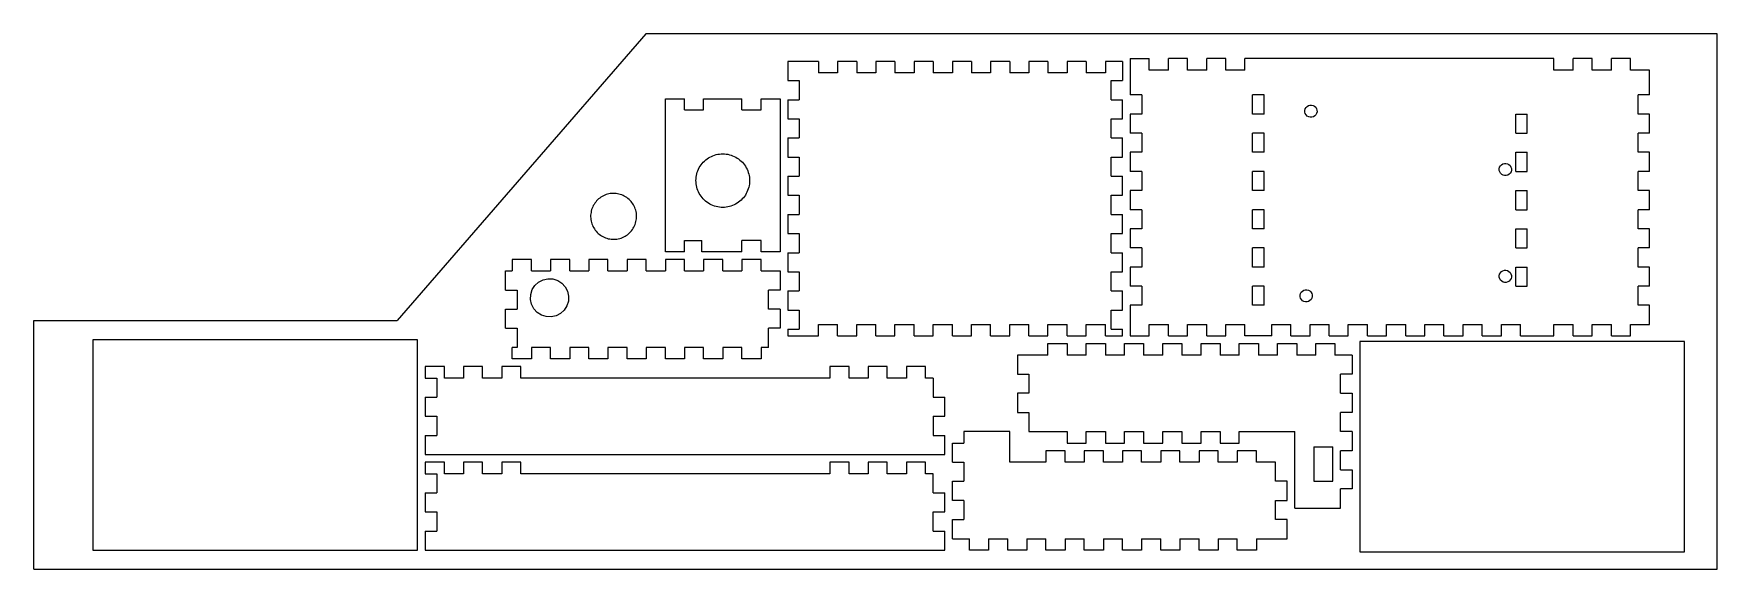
# Model space of a CAD drawing. Header units: centimetres. Extents: x -22 to 22, y -7 to 7.
import ezdxf

# ---------------------------------------------------------------- set-up
doc = ezdxf.new("R2010")
doc.units = ezdxf.units.CM
doc.layers.get('0').update_dxf_attribs({"linetype": 'CONTINUOUS'})
doc.layers.add('邊界', color=90, linetype='CONTINUOUS')

msp = doc.modelspace()

# ---------------------------------------------------------------- linework, layer by layer
for p, q in [((-2.292, 6.275), (-2.292, 5.775)), ((-1.492, 6.275), (-2.292, 6.275)), ((-1.492, 6.275), (-1.492, 5.975)), ((-0.492, 6.275), (-0.992, 6.275)), ((-0.992, 6.275), (-0.992, 5.975)), ((-0.492, 6.275), (-0.492, 5.975)), ((0.508, 6.275), (0.008, 6.275)), ((0.008, 6.275), (0.008, 5.975)), ((0.508, 6.275), (0.508, 5.975)), ((1.508, 6.275), (1.008, 6.275)), ((1.008, 6.275), (1.008, 5.975)), ((1.508, 6.275), (1.508, 5.975)), ((2.508, 6.275), (2.008, 6.275)), ((2.008, 6.275), (2.008, 5.975)), ((2.508, 6.275), (2.508, 5.975)), ((3.508, 6.275), (3.008, 6.275)), ((3.008, 6.275), (3.008, 5.975)), ((3.508, 6.275), (3.508, 5.975)), ((4.508, 6.275), (4.008, 6.275)), ((4.008, 6.275), (4.008, 5.975)), ((4.508, 6.275), (4.508, 5.975)), ((5.508, 6.275), (5.008, 6.275)), ((5.008, 6.275), (5.008, 5.975)), ((5.508, 6.275), (5.508, 5.975)), ((6.456, 6.275), (6.008, 6.275)), ((6.008, 6.275), (6.008, 5.975)), ((6.456, 6.275), (6.456, 5.775)), ((6.656, 6.347), (6.656, 5.4)), ((6.656, 6.347), (7.156, 6.347)), ((7.156, 6.047), (7.156, 6.347)), ((8.156, 6.347), (7.656, 6.347)), ((7.656, 6.047), (7.656, 6.347)), ((8.156, 6.047), (8.156, 6.347)), ((9.156, 6.347), (8.656, 6.347)), ((8.656, 6.047), (8.656, 6.347)), ((9.156, 6.047), (9.156, 6.347)), ((17.731, 6.347), (9.656, 6.347)), ((9.656, 6.047), (9.656, 6.347)), ((17.731, 6.047), (17.731, 6.347)), ((18.731, 6.347), (18.231, 6.347)), ((18.231, 6.047), (18.231, 6.347)), ((18.731, 6.047), (18.731, 6.347)), ((19.731, 6.347), (19.231, 6.347)), ((19.231, 6.047), (19.231, 6.347)), ((19.731, 6.047), (19.731, 6.347)), ((-2.292, 5.775), (-1.992, 5.775)), ((-1.992, 5.775), (-1.992, 5.275)), ((-0.992, 5.975), (-1.492, 5.975)), ((0.008, 5.975), (-0.492, 5.975)), ((1.008, 5.975), (0.508, 5.975)), ((2.008, 5.975), (1.508, 5.975)), ((3.008, 5.975), (2.508, 5.975)), ((4.008, 5.975), (3.508, 5.975)), ((5.008, 5.975), (4.508, 5.975)), ((6.008, 5.975), (5.508, 5.975)), ((6.156, 5.775), (6.456, 5.775)), ((6.156, 5.275), (6.156, 5.775)), ((7.656, 6.047), (7.156, 6.047)), ((8.656, 6.047), (8.156, 6.047)), ((9.656, 6.047), (9.156, 6.047)), ((18.231, 6.047), (17.731, 6.047)), ((19.231, 6.047), (18.731, 6.047)), ((20.231, 6.047), (19.731, 6.047)), ((20.231, 5.4), (20.231, 6.047)), ((-5.492, 5.298), (-4.992, 5.298)), ((-5.492, 1.298), (-5.492, 5.298)), ((-4.992, 5.01), (-4.992, 5.298)), ((-4.492, 5.298), (-3.492, 5.298)), ((-4.492, 5.01), (-4.492, 5.298)), ((-3.492, 5.01), (-3.492, 5.298)), ((-2.992, 5.299), (-2.492, 5.299)), ((-2.992, 5.01), (-2.992, 5.299)), ((-2.492, 5.299), (-2.492, 1.298)), ((6.956, 5.4), (6.656, 5.4)), ((6.956, 5.4), (6.956, 4.9)), ((9.856, 4.9), (9.856, 5.4)), ((10.156, 5.4), (9.856, 5.4)), ((10.156, 4.9), (10.156, 5.4)), ((20.231, 5.4), (19.931, 5.4)), ((19.931, 4.9), (19.931, 5.4)), ((-4.992, 5.01), (-4.492, 5.01)), ((-3.492, 5.01), (-2.992, 5.01)), ((-2.292, 5.275), (-2.292, 4.775)), ((-2.292, 5.275), (-1.992, 5.275)), ((6.156, 5.275), (6.456, 5.275)), ((6.456, 4.775), (6.456, 5.275)), ((6.656, 4.9), (6.656, 4.4)), ((6.956, 4.9), (6.656, 4.9)), ((10.156, 4.9), (9.856, 4.9)), ((11.22, 4.992), (11.23, 5.033)), ((11.221, 4.951), (11.22, 4.992)), ((11.233, 4.91), (11.221, 4.951)), ((11.23, 5.033), (11.251, 5.069)), ((11.255, 4.875), (11.233, 4.91)), ((11.251, 5.069), (11.28, 5.1)), ((11.285, 4.846), (11.255, 4.875)), ((11.28, 5.1), (11.315, 5.121)), ((11.321, 4.826), (11.285, 4.846)), ((11.315, 5.121), (11.355, 5.133)), ((11.355, 5.133), (11.397, 5.134)), ((11.397, 5.134), (11.438, 5.124)), ((11.438, 5.124), (11.474, 5.104)), ((11.479, 4.85), (11.444, 4.828)), ((11.474, 5.104), (11.504, 5.075)), ((11.508, 4.88), (11.479, 4.85)), ((11.504, 5.075), (11.526, 5.039)), ((11.529, 4.916), (11.508, 4.88)), ((11.526, 5.039), (11.538, 4.999)), ((11.539, 4.957), (11.529, 4.916)), ((11.538, 4.999), (11.539, 4.957)), ((16.731, 4.4), (16.731, 4.9)), ((16.731, 4.9), (17.031, 4.9)), ((17.031, 4.4), (17.031, 4.9)), ((20.231, 4.9), (19.931, 4.9)), ((20.231, 4.4), (20.231, 4.9)), ((-2.292, 4.775), (-1.992, 4.775)), ((-1.992, 4.775), (-1.992, 4.275)), ((6.156, 4.775), (6.456, 4.775)), ((6.156, 4.275), (6.156, 4.775)), ((6.956, 4.4), (6.656, 4.4)), ((6.956, 4.4), (6.956, 3.9)), ((9.856, 3.9), (9.856, 4.4)), ((10.156, 4.4), (9.856, 4.4)), ((10.156, 3.9), (10.156, 4.4)), ((11.362, 4.816), (11.321, 4.826)), ((11.404, 4.816), (11.362, 4.816)), ((11.444, 4.828), (11.404, 4.816)), ((16.731, 4.4), (17.031, 4.4)), ((20.231, 4.4), (19.931, 4.4)), ((19.931, 3.9), (19.931, 4.4)), ((-2.292, 4.275), (-2.292, 3.775)), ((-2.292, 4.275), (-1.992, 4.275)), ((6.156, 4.275), (6.456, 4.275)), ((6.456, 3.775), (6.456, 4.275)), ((-4.604, 3.498), (-4.582, 3.536)), ((-4.582, 3.536), (-4.557, 3.572)), ((-4.557, 3.572), (-4.53, 3.607)), ((-4.53, 3.607), (-4.501, 3.64)), ((-4.501, 3.64), (-4.47, 3.671)), ((-4.47, 3.671), (-4.437, 3.7)), ((-4.437, 3.7), (-4.402, 3.727)), ((-4.402, 3.727), (-4.366, 3.751)), ((-4.366, 3.751), (-4.328, 3.774)), ((-4.328, 3.774), (-4.289, 3.793)), ((-4.289, 3.793), (-4.248, 3.811)), ((-4.248, 3.811), (-4.207, 3.826)), ((-4.207, 3.826), (-4.164, 3.838)), ((-4.164, 3.838), (-4.122, 3.847)), ((-4.122, 3.847), (-4.078, 3.854)), ((-4.078, 3.854), (-4.034, 3.858)), ((-4.034, 3.858), (-3.99, 3.86)), ((-3.99, 3.86), (-3.946, 3.858)), ((-3.946, 3.858), (-3.903, 3.854)), ((-3.903, 3.854), (-3.859, 3.847)), ((-3.859, 3.847), (-3.816, 3.837)), ((-3.816, 3.837), (-3.774, 3.825)), ((-3.774, 3.825), (-3.733, 3.81)), ((-3.733, 3.81), (-3.692, 3.792)), ((-3.692, 3.792), (-3.653, 3.772)), ((-3.653, 3.772), (-3.615, 3.75)), ((-3.615, 3.75), (-3.579, 3.725)), ((-3.579, 3.725), (-3.544, 3.698)), ((-3.544, 3.698), (-3.511, 3.669)), ((-3.511, 3.669), (-3.48, 3.638)), ((-3.48, 3.638), (-3.451, 3.605)), ((-3.451, 3.605), (-3.425, 3.57)), ((-3.425, 3.57), (-3.4, 3.534)), ((-3.4, 3.534), (-3.378, 3.496)), ((-2.292, 3.775), (-1.992, 3.775)), ((-1.992, 3.775), (-1.992, 3.275)), ((6.156, 3.775), (6.456, 3.775)), ((6.156, 3.275), (6.156, 3.775)), ((6.656, 3.9), (6.656, 3.4)), ((6.956, 3.9), (6.656, 3.9)), ((10.156, 3.9), (9.856, 3.9)), ((16.31, 3.509), (16.331, 3.545)), ((16.331, 3.545), (16.36, 3.576)), ((16.36, 3.576), (16.395, 3.597)), ((16.395, 3.597), (16.435, 3.609)), ((16.435, 3.609), (16.477, 3.61)), ((16.477, 3.61), (16.518, 3.6)), ((16.518, 3.6), (16.554, 3.58)), ((16.554, 3.58), (16.584, 3.551)), ((16.584, 3.551), (16.606, 3.515)), ((16.731, 3.4), (16.731, 3.9)), ((16.731, 3.9), (17.031, 3.9)), ((17.031, 3.4), (17.031, 3.9)), ((20.231, 3.9), (19.931, 3.9)), ((20.231, 3.4), (20.231, 3.9)), ((-4.692, 3.161), (-4.69, 3.205)), ((-4.69, 3.117), (-4.692, 3.161)), ((-4.69, 3.205), (-4.686, 3.249)), ((-4.686, 3.073), (-4.69, 3.117)), ((-4.686, 3.249), (-4.679, 3.292)), ((-4.679, 3.292), (-4.669, 3.335)), ((-4.669, 3.335), (-4.657, 3.377)), ((-4.657, 3.377), (-4.642, 3.418)), ((-4.642, 3.418), (-4.624, 3.459)), ((-4.624, 3.459), (-4.604, 3.498)), ((-3.378, 3.496), (-3.358, 3.456)), ((-3.358, 3.456), (-3.34, 3.416)), ((-3.34, 3.416), (-3.325, 3.375)), ((-3.325, 3.375), (-3.313, 3.332)), ((-3.313, 3.332), (-3.304, 3.289)), ((-3.304, 3.289), (-3.297, 3.246)), ((-3.297, 3.246), (-3.293, 3.202)), ((-3.293, 3.114), (-3.297, 3.071)), ((-3.293, 3.202), (-3.292, 3.158)), ((-3.292, 3.158), (-3.293, 3.114)), ((-2.292, 3.275), (-2.292, 2.775)), ((-2.292, 3.275), (-1.992, 3.275)), ((6.156, 3.275), (6.456, 3.275)), ((6.456, 2.775), (6.456, 3.275)), ((6.956, 3.4), (6.656, 3.4)), ((6.956, 3.4), (6.956, 2.9)), ((9.856, 2.9), (9.856, 3.4)), ((10.156, 3.4), (9.856, 3.4)), ((10.156, 2.9), (10.156, 3.4)), ((16.3, 3.468), (16.31, 3.509)), ((16.301, 3.427), (16.3, 3.468)), ((16.313, 3.386), (16.301, 3.427)), ((16.335, 3.351), (16.313, 3.386)), ((16.365, 3.322), (16.335, 3.351)), ((16.401, 3.302), (16.365, 3.322)), ((16.442, 3.292), (16.401, 3.302)), ((16.484, 3.292), (16.442, 3.292)), ((16.524, 3.304), (16.484, 3.292)), ((16.559, 3.326), (16.524, 3.304)), ((16.588, 3.356), (16.559, 3.326)), ((16.609, 3.392), (16.588, 3.356)), ((16.606, 3.515), (16.618, 3.475)), ((16.619, 3.433), (16.609, 3.392)), ((16.618, 3.475), (16.619, 3.433)), ((16.731, 3.4), (17.031, 3.4)), ((20.231, 3.4), (19.931, 3.4)), ((19.931, 2.9), (19.931, 3.4)), ((-7.262, 2.656), (-7.289, 2.629)), ((-7.235, 2.681), (-7.262, 2.656)), ((-7.205, 2.705), (-7.235, 2.681)), ((-7.174, 2.727), (-7.205, 2.705)), ((-7.142, 2.746), (-7.174, 2.727)), ((-7.109, 2.764), (-7.142, 2.746)), ((-7.075, 2.78), (-7.109, 2.764)), ((-7.039, 2.793), (-7.075, 2.78)), ((-7.003, 2.804), (-7.039, 2.793)), ((-6.967, 2.813), (-7.003, 2.804)), ((-6.93, 2.82), (-6.967, 2.813)), ((-6.892, 2.824), (-6.93, 2.82)), ((-6.855, 2.826), (-6.892, 2.824)), ((-6.817, 2.825), (-6.855, 2.826)), ((-6.779, 2.822), (-6.817, 2.825)), ((-6.742, 2.817), (-6.779, 2.822)), ((-6.705, 2.809), (-6.742, 2.817)), ((-6.669, 2.799), (-6.705, 2.809)), ((-6.633, 2.787), (-6.669, 2.799)), ((-6.598, 2.773), (-6.633, 2.787)), ((-6.564, 2.756), (-6.598, 2.773)), ((-6.532, 2.738), (-6.564, 2.756)), ((-6.5, 2.717), (-6.532, 2.738)), ((-6.47, 2.695), (-6.5, 2.717)), ((-6.441, 2.67), (-6.47, 2.695)), ((-6.414, 2.644), (-6.441, 2.67)), ((-6.389, 2.616), (-6.414, 2.644)), ((-4.679, 3.03), (-4.686, 3.073)), ((-4.67, 2.987), (-4.679, 3.03)), ((-4.658, 2.944), (-4.67, 2.987)), ((-4.643, 2.903), (-4.658, 2.944)), ((-4.626, 2.863), (-4.643, 2.903)), ((-4.606, 2.823), (-4.626, 2.863)), ((-4.583, 2.786), (-4.606, 2.823)), ((-4.559, 2.749), (-4.583, 2.786)), ((-4.532, 2.714), (-4.559, 2.749)), ((-4.503, 2.681), (-4.532, 2.714)), ((-4.472, 2.65), (-4.503, 2.681)), ((-4.439, 2.621), (-4.472, 2.65)), ((-3.513, 2.648), (-3.546, 2.619)), ((-3.482, 2.679), (-3.513, 2.648)), ((-3.453, 2.712), (-3.482, 2.679)), ((-3.426, 2.747), (-3.453, 2.712)), ((-3.401, 2.783), (-3.426, 2.747)), ((-3.379, 2.821), (-3.401, 2.783)), ((-3.359, 2.86), (-3.379, 2.821)), ((-3.341, 2.901), (-3.359, 2.86)), ((-3.326, 2.942), (-3.341, 2.901)), ((-3.314, 2.984), (-3.326, 2.942)), ((-3.304, 3.027), (-3.314, 2.984)), ((-3.297, 3.071), (-3.304, 3.027)), ((-2.292, 2.775), (-1.992, 2.775)), ((-1.992, 2.775), (-1.992, 2.275)), ((6.156, 2.775), (6.456, 2.775)), ((6.156, 2.275), (6.156, 2.775)), ((6.656, 2.9), (6.656, 2.4)), ((6.956, 2.9), (6.656, 2.9)), ((10.156, 2.9), (9.856, 2.9)), ((16.731, 2.4), (16.731, 2.9)), ((16.731, 2.9), (17.031, 2.9)), ((17.031, 2.4), (17.031, 2.9)), ((20.231, 2.9), (19.931, 2.9)), ((20.231, 2.4), (20.231, 2.9)), ((-7.441, 2.291), (-7.444, 2.253)), ((-7.444, 2.253), (-7.444, 2.215)), ((-7.444, 2.215), (-7.442, 2.178)), ((-7.435, 2.328), (-7.441, 2.291)), ((-7.428, 2.365), (-7.435, 2.328)), ((-7.418, 2.401), (-7.428, 2.365)), ((-7.406, 2.437), (-7.418, 2.401)), ((-7.391, 2.472), (-7.406, 2.437)), ((-7.375, 2.506), (-7.391, 2.472)), ((-7.356, 2.538), (-7.375, 2.506)), ((-7.336, 2.57), (-7.356, 2.538)), ((-7.313, 2.6), (-7.336, 2.57)), ((-7.289, 2.629), (-7.313, 2.6)), ((-6.365, 2.587), (-6.389, 2.616)), ((-6.343, 2.556), (-6.365, 2.587)), ((-6.324, 2.524), (-6.343, 2.556)), ((-6.306, 2.491), (-6.324, 2.524)), ((-6.29, 2.456), (-6.306, 2.491)), ((-6.277, 2.421), (-6.29, 2.456)), ((-6.266, 2.385), (-6.277, 2.421)), ((-6.257, 2.348), (-6.266, 2.385)), ((-6.25, 2.311), (-6.257, 2.348)), ((-6.246, 2.274), (-6.25, 2.311)), ((-6.244, 2.236), (-6.246, 2.274)), ((-6.245, 2.198), (-6.244, 2.236)), ((-4.404, 2.594), (-4.439, 2.621)), ((-4.368, 2.569), (-4.404, 2.594)), ((-4.33, 2.547), (-4.368, 2.569)), ((-4.291, 2.527), (-4.33, 2.547)), ((-4.25, 2.509), (-4.291, 2.527)), ((-4.209, 2.494), (-4.25, 2.509)), ((-4.167, 2.482), (-4.209, 2.494)), ((-4.124, 2.472), (-4.167, 2.482)), ((-4.081, 2.465), (-4.124, 2.472)), ((-4.037, 2.461), (-4.081, 2.465)), ((-3.993, 2.46), (-4.037, 2.461)), ((-3.949, 2.461), (-3.993, 2.46)), ((-3.905, 2.465), (-3.949, 2.461)), ((-3.862, 2.472), (-3.905, 2.465)), ((-3.819, 2.481), (-3.862, 2.472)), ((-3.777, 2.493), (-3.819, 2.481)), ((-3.735, 2.508), (-3.777, 2.493)), ((-3.695, 2.526), (-3.735, 2.508)), ((-3.656, 2.546), (-3.695, 2.526)), ((-3.618, 2.568), (-3.656, 2.546)), ((-3.581, 2.592), (-3.618, 2.568)), ((-3.546, 2.619), (-3.581, 2.592)), ((-2.292, 2.275), (-2.292, 1.775)), ((-2.292, 2.275), (-1.992, 2.275)), ((6.156, 2.275), (6.456, 2.275)), ((6.456, 1.775), (6.456, 2.275)), ((6.956, 2.4), (6.656, 2.4)), ((6.956, 2.4), (6.956, 1.9)), ((9.856, 1.9), (9.856, 2.4)), ((10.156, 2.4), (9.856, 2.4)), ((10.156, 1.9), (10.156, 2.4)), ((16.731, 2.4), (17.031, 2.4)), ((20.231, 2.4), (19.931, 2.4)), ((19.931, 1.9), (19.931, 2.4)), ((-7.442, 2.178), (-7.438, 2.14)), ((-7.438, 2.14), (-7.432, 2.103)), ((-7.432, 2.103), (-7.423, 2.066)), ((-7.423, 2.066), (-7.412, 2.03)), ((-7.412, 2.03), (-7.398, 1.995)), ((-7.398, 1.995), (-7.383, 1.961)), ((-7.383, 1.961), (-7.365, 1.928)), ((-7.365, 1.928), (-7.345, 1.896)), ((-7.345, 1.896), (-7.323, 1.865)), ((-7.323, 1.865), (-7.3, 1.835)), ((-7.3, 1.835), (-7.274, 1.807)), ((-7.274, 1.807), (-7.247, 1.781)), ((-7.247, 1.781), (-7.219, 1.757)), ((-6.483, 1.746), (-6.454, 1.77)), ((-6.454, 1.77), (-6.426, 1.795)), ((-6.426, 1.795), (-6.4, 1.823)), ((-6.4, 1.823), (-6.375, 1.851)), ((-6.375, 1.851), (-6.353, 1.881)), ((-6.353, 1.881), (-6.332, 1.913)), ((-6.332, 1.913), (-6.314, 1.946)), ((-6.314, 1.946), (-6.297, 1.98)), ((-6.297, 1.98), (-6.283, 2.015)), ((-6.283, 2.015), (-6.27, 2.05)), ((-6.27, 2.05), (-6.261, 2.087)), ((-6.261, 2.087), (-6.253, 2.123)), ((-6.253, 2.123), (-6.248, 2.161)), ((-6.248, 2.161), (-6.245, 2.198)), ((-2.292, 1.775), (-1.992, 1.775)), ((-1.992, 1.775), (-1.992, 1.275)), ((6.156, 1.775), (6.456, 1.775)), ((6.156, 1.275), (6.156, 1.775)), ((6.656, 1.9), (6.656, 1.4)), ((6.956, 1.9), (6.656, 1.9)), ((10.156, 1.9), (9.856, 1.9)), ((16.731, 1.4), (16.731, 1.9)), ((16.731, 1.9), (17.031, 1.9)), ((17.031, 1.4), (17.031, 1.9)), ((20.231, 1.9), (19.931, 1.9)), ((20.231, 1.4), (20.231, 1.9)), ((-7.219, 1.757), (-7.188, 1.734)), ((-7.188, 1.734), (-7.157, 1.714)), ((-7.157, 1.714), (-7.124, 1.695)), ((-7.124, 1.695), (-7.09, 1.678)), ((-7.09, 1.678), (-7.055, 1.664)), ((-7.055, 1.664), (-7.02, 1.652)), ((-7.02, 1.652), (-6.983, 1.642)), ((-6.983, 1.642), (-6.946, 1.634)), ((-6.946, 1.634), (-6.909, 1.629)), ((-6.909, 1.629), (-6.872, 1.626)), ((-6.872, 1.626), (-6.834, 1.626)), ((-6.834, 1.626), (-6.796, 1.628)), ((-6.796, 1.628), (-6.759, 1.632)), ((-6.759, 1.632), (-6.722, 1.638)), ((-6.722, 1.638), (-6.685, 1.647)), ((-6.685, 1.647), (-6.649, 1.658)), ((-6.649, 1.658), (-6.614, 1.672)), ((-6.614, 1.672), (-6.579, 1.687)), ((-6.579, 1.687), (-6.546, 1.705)), ((-6.546, 1.705), (-6.514, 1.725)), ((-6.514, 1.725), (-6.483, 1.746)), ((-4.992, 1.598), (-4.538, 1.598)), ((-4.992, 1.298), (-4.992, 1.598)), ((-4.538, 1.298), (-4.538, 1.598)), ((-2.992, 1.598), (-3.492, 1.598)), ((-3.492, 1.298), (-3.492, 1.598)), ((-2.992, 1.298), (-2.992, 1.598)), ((6.956, 1.4), (6.656, 1.4)), ((6.956, 1.4), (6.956, 0.9)), ((9.856, 0.9), (9.856, 1.4)), ((10.156, 1.4), (9.856, 1.4)), ((10.156, 0.9), (10.156, 1.4)), ((16.731, 1.4), (17.031, 1.4)), ((20.231, 1.4), (19.931, 1.4)), ((19.931, 0.9), (19.931, 1.4)), ((-9.492, 1.098), (-9.492, 0.798)), ((-8.992, 1.098), (-9.492, 1.098)), ((-8.992, 0.798), (-8.992, 1.098)), ((-7.992, 1.098), (-8.492, 1.098)), ((-8.492, 1.098), (-8.492, 0.798)), ((-7.992, 0.798), (-7.992, 1.098)), ((-7.492, 1.098), (-7.492, 0.798)), ((-6.992, 1.098), (-7.492, 1.098)), ((-6.992, 0.798), (-6.992, 1.098)), ((-6.492, 1.098), (-6.492, 0.798)), ((-5.992, 1.098), (-6.492, 1.098)), ((-5.992, 0.798), (-5.992, 1.098)), ((-4.992, 1.298), (-5.492, 1.298)), ((-4.992, 1.098), (-5.492, 1.098)), ((-5.492, 1.098), (-5.492, 0.798)), ((-4.992, 0.798), (-4.992, 1.098)), ((-3.492, 1.298), (-4.538, 1.298)), ((-3.992, 1.098), (-4.492, 1.098)), ((-4.492, 1.098), (-4.492, 0.798)), ((-3.992, 0.798), (-3.992, 1.098)), ((-2.992, 1.098), (-3.492, 1.098)), ((-3.492, 1.098), (-3.492, 0.798)), ((-2.492, 1.298), (-2.992, 1.298)), ((-2.992, 0.798), (-2.992, 1.098)), ((-2.292, 1.275), (-2.292, 0.775)), ((-2.292, 1.275), (-1.992, 1.275)), ((6.156, 1.275), (6.456, 1.275)), ((6.456, 0.775), (6.456, 1.275)), ((6.656, 0.9), (6.656, 0.4)), ((6.956, 0.9), (6.656, 0.9)), ((10.156, 0.9), (9.856, 0.9)), ((16.731, 0.4), (16.731, 0.9)), ((16.731, 0.9), (17.031, 0.9)), ((17.031, 0.4), (17.031, 0.9)), ((20.231, 0.9), (19.931, 0.9)), ((20.231, 0.4), (20.231, 0.9)), ((-9.667, 0.798), (-9.492, 0.798)), ((-9.667, 0.3), (-9.667, 0.798)), ((-8.992, 0.798), (-8.492, 0.798)), ((-8.901, 0.42), (-8.804, 0.508)), ((-8.804, 0.508), (-8.689, 0.568)), ((-8.689, 0.568), (-8.561, 0.596)), ((-8.561, 0.596), (-8.431, 0.59)), ((-8.431, 0.59), (-8.306, 0.551)), ((-8.306, 0.551), (-8.196, 0.48)), ((-8.196, 0.48), (-8.108, 0.384)), ((-7.992, 0.798), (-7.492, 0.798)), ((-6.992, 0.798), (-6.492, 0.798)), ((-5.992, 0.798), (-5.492, 0.798)), ((-4.992, 0.798), (-4.492, 0.798)), ((-3.992, 0.798), (-3.492, 0.798)), ((-2.992, 0.798), (-2.492, 0.798)), ((-2.492, 0.798), (-2.492, 0.3)), ((-2.292, 0.775), (-1.992, 0.775)), ((-1.992, 0.775), (-1.992, 0.275)), ((6.156, 0.775), (6.456, 0.775)), ((6.156, 0.275), (6.156, 0.775)), ((16.3, 0.674), (16.31, 0.715)), ((16.301, 0.633), (16.3, 0.674)), ((16.313, 0.592), (16.301, 0.633)), ((16.31, 0.715), (16.331, 0.751)), ((16.335, 0.557), (16.313, 0.592)), ((16.331, 0.751), (16.36, 0.782)), ((16.365, 0.528), (16.335, 0.557)), ((16.36, 0.782), (16.395, 0.803)), ((16.401, 0.508), (16.365, 0.528)), ((16.395, 0.803), (16.435, 0.815)), ((16.442, 0.498), (16.401, 0.508)), ((16.435, 0.815), (16.477, 0.816)), ((16.484, 0.498), (16.442, 0.498)), ((16.477, 0.816), (16.518, 0.806)), ((16.524, 0.51), (16.484, 0.498)), ((16.518, 0.806), (16.554, 0.786)), ((16.559, 0.532), (16.524, 0.51)), ((16.554, 0.786), (16.584, 0.757)), ((16.588, 0.562), (16.559, 0.532)), ((16.584, 0.757), (16.606, 0.721)), ((16.609, 0.598), (16.588, 0.562)), ((16.606, 0.721), (16.618, 0.681)), ((16.619, 0.639), (16.609, 0.598)), ((16.618, 0.681), (16.619, 0.639)), ((-9.667, 0.3), (-9.367, 0.3)), ((-9.367, 0.3), (-9.367, -0.2)), ((-9.017, 0.055), (-9.011, 0.186)), ((-8.989, -0.072), (-9.017, 0.055)), ((-9.011, 0.186), (-8.971, 0.31)), ((-8.971, 0.31), (-8.901, 0.42)), ((-8.108, 0.384), (-8.048, 0.268)), ((-8.026, 0.01), (-8.066, -0.114)), ((-8.048, 0.268), (-8.02, 0.141)), ((-8.02, 0.141), (-8.026, 0.01)), ((-2.792, -0.2), (-2.792, 0.3)), ((-2.492, 0.3), (-2.792, 0.3)), ((-2.292, 0.275), (-2.292, -0.225)), ((-2.292, 0.275), (-1.992, 0.275)), ((6.156, 0.275), (6.456, 0.275)), ((6.456, -0.225), (6.456, 0.275)), ((6.956, 0.4), (6.656, 0.4)), ((6.956, 0.4), (6.956, -0.1)), ((9.856, -0.1), (9.856, 0.4)), ((10.156, 0.4), (9.856, 0.4)), ((10.156, -0.1), (10.156, 0.4)), ((11.096, 0.166), (11.106, 0.207)), ((11.097, 0.125), (11.096, 0.166)), ((11.109, 0.084), (11.097, 0.125)), ((11.106, 0.207), (11.127, 0.243)), ((11.131, 0.049), (11.109, 0.084)), ((11.127, 0.243), (11.156, 0.274)), ((11.161, 0.02), (11.131, 0.049)), ((11.156, 0.274), (11.191, 0.295)), ((11.197, 0), (11.161, 0.02)), ((11.191, 0.295), (11.231, 0.307)), ((11.231, 0.307), (11.273, 0.308)), ((11.273, 0.308), (11.314, 0.298)), ((11.32, 0.002), (11.28, -0.01)), ((11.314, 0.298), (11.35, 0.278)), ((11.355, 0.024), (11.32, 0.002)), ((11.35, 0.278), (11.38, 0.249)), ((11.384, 0.054), (11.355, 0.024)), ((11.38, 0.249), (11.402, 0.213)), ((11.405, 0.09), (11.384, 0.054)), ((11.402, 0.213), (11.414, 0.173)), ((11.415, 0.131), (11.405, 0.09)), ((11.414, 0.173), (11.415, 0.131)), ((16.731, 0.4), (17.031, 0.4)), ((20.231, 0.4), (19.931, 0.4)), ((19.931, -0.1), (19.931, 0.4)), ((-9.667, -0.7), (-9.667, -0.2)), ((-9.667, -0.2), (-9.367, -0.2)), ((-8.929, -0.188), (-8.989, -0.072)), ((-8.841, -0.284), (-8.929, -0.188)), ((-8.731, -0.355), (-8.841, -0.284)), ((-8.606, -0.394), (-8.731, -0.355)), ((-8.476, -0.4), (-8.606, -0.394)), ((-8.348, -0.372), (-8.476, -0.4)), ((-8.232, -0.312), (-8.348, -0.372)), ((-8.136, -0.224), (-8.232, -0.312)), ((-8.066, -0.114), (-8.136, -0.224)), ((-2.492, -0.2), (-2.792, -0.2)), ((-2.492, -0.2), (-2.492, -0.7)), ((-2.292, -0.225), (-1.992, -0.225)), ((-1.992, -0.225), (-1.992, -0.725)), ((6.156, -0.225), (6.456, -0.225)), ((6.156, -0.725), (6.156, -0.225)), ((6.656, -0.1), (6.656, -0.9)), ((6.956, -0.1), (6.656, -0.1)), ((10.156, -0.1), (9.856, -0.1)), ((11.238, -0.01), (11.197, 0)), ((11.28, -0.01), (11.238, -0.01)), ((20.231, -0.1), (19.931, -0.1)), ((20.231, -0.6), (20.231, -0.1)), ((-9.667, -0.7), (-9.367, -0.7)), ((-9.367, -0.7), (-9.367, -1.2)), ((-2.792, -1.2), (-2.792, -0.7)), ((-2.492, -0.7), (-2.792, -0.7)), ((-2.292, -0.725), (-2.292, -0.9)), ((-2.292, -0.725), (-1.992, -0.725)), ((-1.492, -0.6), (-0.992, -0.6)), ((-1.492, -0.9), (-1.492, -0.6)), ((-0.992, -0.9), (-0.992, -0.6)), ((-0.492, -0.6), (0.008, -0.6)), ((-0.492, -0.9), (-0.492, -0.6)), ((0.008, -0.9), (0.008, -0.6)), ((0.508, -0.9), (0.508, -0.6)), ((0.508, -0.6), (1.008, -0.6)), ((1.008, -0.9), (1.008, -0.6)), ((1.508, -0.9), (1.508, -0.6)), ((1.508, -0.6), (2.008, -0.6)), ((2.008, -0.9), (2.008, -0.6)), ((2.508, -0.6), (3.008, -0.6)), ((2.508, -0.9), (2.508, -0.6)), ((3.008, -0.9), (3.008, -0.6)), ((3.508, -0.6), (4.008, -0.6)), ((3.508, -0.9), (3.508, -0.6)), ((4.008, -0.9), (4.008, -0.6)), ((4.508, -0.6), (5.008, -0.6)), ((4.508, -0.9), (4.508, -0.6)), ((5.008, -0.9), (5.008, -0.6)), ((5.508, -0.6), (6.008, -0.6)), ((5.508, -0.9), (5.508, -0.6)), ((6.008, -0.9), (6.008, -0.6)), ((6.156, -0.725), (6.456, -0.725)), ((6.456, -0.9), (6.456, -0.725)), ((7.156, -0.6), (7.656, -0.6)), ((7.156, -0.9), (7.156, -0.6)), ((7.656, -0.9), (7.656, -0.6)), ((8.156, -0.9), (8.156, -0.6)), ((8.156, -0.6), (8.656, -0.6)), ((8.656, -0.9), (8.656, -0.6)), ((9.156, -0.6), (9.656, -0.6)), ((9.156, -0.9), (9.156, -0.6)), ((9.656, -0.9), (9.656, -0.6)), ((10.356, -0.9), (10.356, -0.6)), ((10.356, -0.6), (10.856, -0.6)), ((10.856, -0.9), (10.856, -0.6)), ((11.356, -0.9), (11.356, -0.6)), ((11.356, -0.6), (11.856, -0.6)), ((11.856, -0.9), (11.856, -0.6)), ((12.356, -0.9), (12.356, -0.6)), ((12.356, -0.6), (12.856, -0.6)), ((12.856, -0.9), (12.856, -0.6)), ((13.356, -0.9), (13.356, -0.6)), ((13.356, -0.6), (13.856, -0.6)), ((13.856, -0.9), (13.856, -0.6)), ((14.356, -0.9), (14.356, -0.6)), ((14.356, -0.6), (14.856, -0.6)), ((14.856, -0.9), (14.856, -0.6)), ((15.356, -0.9), (15.356, -0.6)), ((15.356, -0.6), (15.856, -0.6)), ((15.856, -0.9), (15.856, -0.6)), ((16.356, -0.9), (16.356, -0.6)), ((16.356, -0.6), (16.856, -0.6)), ((16.856, -0.9), (16.856, -0.6)), ((17.731, -0.6), (18.231, -0.6)), ((17.731, -0.9), (17.731, -0.6)), ((18.231, -0.9), (18.231, -0.6)), ((18.731, -0.6), (19.231, -0.6)), ((18.731, -0.9), (18.731, -0.6)), ((19.231, -0.9), (19.231, -0.6)), ((19.731, -0.6), (20.231, -0.6)), ((19.731, -0.9), (19.731, -0.6)), ((-11.967, -1), (-20.452, -1)), ((-20.452, -1), (-20.452, -6.5)), ((-11.967, -6.5), (-11.967, -1)), ((-9.492, -1.5), (-9.492, -1.2)), ((-9.367, -1.2), (-9.492, -1.2)), ((-8.992, -1.2), (-8.992, -1.5)), ((-8.492, -1.2), (-8.992, -1.2)), ((-8.492, -1.5), (-8.492, -1.2)), ((-7.492, -1.2), (-7.992, -1.2)), ((-7.992, -1.2), (-7.992, -1.5)), ((-7.492, -1.5), (-7.492, -1.2)), ((-6.492, -1.2), (-6.992, -1.2)), ((-6.992, -1.2), (-6.992, -1.5)), ((-6.492, -1.5), (-6.492, -1.2)), ((-5.992, -1.2), (-5.992, -1.5)), ((-5.492, -1.2), (-5.992, -1.2)), ((-5.492, -1.5), (-5.492, -1.2)), ((-4.492, -1.2), (-4.992, -1.2)), ((-4.992, -1.2), (-4.992, -1.5)), ((-4.492, -1.5), (-4.492, -1.2)), ((-3.492, -1.2), (-3.992, -1.2)), ((-3.992, -1.2), (-3.992, -1.5)), ((-3.492, -1.5), (-3.492, -1.2)), ((-2.992, -1.2), (-2.992, -1.5)), ((-2.792, -1.2), (-2.992, -1.2)), ((-2.292, -0.9), (-1.492, -0.9)), ((-0.992, -0.9), (-0.492, -0.9)), ((0.008, -0.9), (0.508, -0.9)), ((1.008, -0.9), (1.508, -0.9)), ((2.008, -0.9), (2.508, -0.9)), ((3.008, -0.9), (3.508, -0.9)), ((4.008, -0.9), (4.508, -0.9)), ((4.508, -1.4), (4.508, -1.1)), ((4.508, -1.1), (5.008, -1.1)), ((5.008, -0.9), (5.508, -0.9)), ((5.008, -1.1), (5.008, -1.4)), ((5.508, -1.4), (5.508, -1.1)), ((5.508, -1.1), (6.008, -1.1)), ((6.008, -0.9), (6.456, -0.9)), ((6.008, -1.1), (6.008, -1.4)), ((6.508, -1.4), (6.508, -1.1)), ((6.508, -1.1), (7.008, -1.1)), ((6.656, -0.9), (7.156, -0.9)), ((7.008, -1.1), (7.008, -1.4)), ((7.508, -1.4), (7.508, -1.1)), ((7.508, -1.1), (8.008, -1.1)), ((7.656, -0.9), (8.156, -0.9)), ((8.008, -1.1), (8.008, -1.4)), ((8.508, -1.4), (8.508, -1.1)), ((8.508, -1.1), (9.008, -1.1)), ((8.656, -0.9), (9.156, -0.9)), ((9.008, -1.1), (9.008, -1.4)), ((9.508, -1.4), (9.508, -1.1)), ((9.508, -1.1), (10.008, -1.1)), ((10.356, -0.9), (9.656, -0.9)), ((10.008, -1.1), (10.008, -1.4)), ((10.508, -1.4), (10.508, -1.1)), ((10.508, -1.1), (11.008, -1.1)), ((10.856, -0.9), (11.356, -0.9)), ((11.008, -1.1), (11.008, -1.4)), ((11.508, -1.4), (11.508, -1.1)), ((11.508, -1.1), (12.008, -1.1)), ((11.856, -0.9), (12.356, -0.9)), ((12.008, -1.1), (12.008, -1.4)), ((21.141, -1.045), (12.655, -1.045)), ((12.655, -1.045), (12.655, -6.545)), ((12.856, -0.9), (13.356, -0.9)), ((13.856, -0.9), (14.356, -0.9)), ((14.856, -0.9), (15.356, -0.9)), ((15.856, -0.9), (16.356, -0.9)), ((16.856, -0.9), (17.731, -0.9)), ((18.231, -0.9), (18.731, -0.9)), ((19.231, -0.9), (19.731, -0.9)), ((21.141, -6.545), (21.141, -1.045)), ((-11.767, -1.7), (-11.767, -2)), ((-11.267, -1.7), (-11.767, -1.7)), ((-11.267, -2), (-11.267, -1.7)), ((-10.267, -1.7), (-10.767, -1.7)), ((-10.767, -1.7), (-10.767, -2)), ((-10.267, -2), (-10.267, -1.7)), ((-9.267, -1.7), (-9.767, -1.7)), ((-9.767, -1.7), (-9.767, -2)), ((-8.992, -1.5), (-9.492, -1.5)), ((-9.267, -2), (-9.267, -1.7)), ((-7.992, -1.5), (-8.492, -1.5)), ((-6.992, -1.5), (-7.492, -1.5)), ((-5.992, -1.5), (-6.492, -1.5)), ((-4.992, -1.5), (-5.492, -1.5)), ((-3.992, -1.5), (-4.492, -1.5)), ((-2.992, -1.5), (-3.492, -1.5)), ((-1.192, -1.7), (-1.192, -2)), ((-0.692, -1.7), (-1.192, -1.7)), ((-0.692, -2), (-0.692, -1.7)), ((0.308, -1.7), (-0.192, -1.7)), ((-0.192, -1.7), (-0.192, -2)), ((0.308, -2), (0.308, -1.7)), ((1.308, -1.7), (0.808, -1.7)), ((0.808, -1.7), (0.808, -2)), ((1.308, -2), (1.308, -1.7)), ((3.708, -1.4), (3.708, -1.9)), ((4.508, -1.4), (3.708, -1.4)), ((5.508, -1.4), (5.008, -1.4)), ((6.508, -1.4), (6.008, -1.4)), ((7.508, -1.4), (7.008, -1.4)), ((8.508, -1.4), (8.008, -1.4)), ((9.508, -1.4), (9.008, -1.4)), ((10.508, -1.4), (10.008, -1.4)), ((11.508, -1.4), (11.008, -1.4)), ((12.455, -1.4), (12.008, -1.4)), ((12.455, -1.4), (12.455, -1.9)), ((-11.767, -2), (-11.467, -2)), ((-11.467, -2), (-11.467, -2.5)), ((-10.767, -2), (-11.267, -2)), ((-9.767, -2), (-10.267, -2)), ((-1.192, -2), (-9.267, -2)), ((-0.192, -2), (-0.692, -2)), ((0.808, -2), (0.308, -2)), ((1.508, -2), (1.308, -2)), ((1.508, -2), (1.508, -2.5)), ((3.708, -1.9), (4.008, -1.9)), ((4.008, -1.9), (4.008, -2.4)), ((12.455, -1.9), (12.155, -1.9)), ((12.155, -2.4), (12.155, -1.9)), ((-11.767, -2.5), (-11.767, -3)), ((-11.767, -2.5), (-11.467, -2.5)), ((1.508, -2.5), (1.808, -2.5)), ((1.808, -3), (1.808, -2.5)), ((3.708, -2.4), (3.708, -2.9)), ((4.008, -2.4), (3.708, -2.4)), ((12.155, -2.4), (12.455, -2.4)), ((12.455, -2.4), (12.455, -2.9)), ((-11.767, -3), (-11.467, -3)), ((-11.467, -3), (-11.467, -3.5)), ((1.508, -3), (1.808, -3)), ((1.508, -3), (1.508, -3.5)), ((3.708, -2.9), (4.008, -2.9)), ((4.008, -2.9), (4.008, -3.4)), ((12.455, -2.9), (12.155, -2.9)), ((12.155, -3.4), (12.155, -2.9)), ((-11.767, -3.5), (-11.767, -4)), ((-11.767, -3.5), (-11.467, -3.5)), ((1.508, -3.5), (1.808, -3.5)), ((1.808, -4), (1.808, -3.5)), ((2.308, -3.402), (2.308, -3.701)), ((3.508, -3.402), (2.308, -3.402)), ((3.508, -4.2), (3.508, -3.402)), ((4.008, -3.4), (5.008, -3.4)), ((5.008, -3.4), (5.008, -3.7)), ((5.508, -3.4), (6.008, -3.4)), ((5.508, -3.7), (5.508, -3.4)), ((6.008, -3.4), (6.008, -3.7)), ((6.508, -3.4), (7.008, -3.4)), ((6.508, -3.7), (6.508, -3.4)), ((7.008, -3.4), (7.008, -3.7)), ((7.508, -3.4), (8.008, -3.4)), ((7.508, -3.7), (7.508, -3.4)), ((8.008, -3.4), (8.008, -3.7)), ((8.508, -3.4), (9.008, -3.4)), ((8.508, -3.7), (8.508, -3.4)), ((9.008, -3.4), (9.008, -3.7)), ((9.508, -3.4), (10.955, -3.4)), ((9.508, -3.7), (9.508, -3.4)), ((10.955, -5.4), (10.955, -3.4)), ((12.455, -3.399), (12.155, -3.4)), ((12.455, -3.399), (12.455, -3.899)), ((2.008, -3.701), (2.308, -3.701)), ((2.008, -4.201), (2.008, -3.701)), ((4.455, -3.9), (4.455, -4.2)), ((4.955, -3.9), (4.455, -3.9)), ((4.955, -4.2), (4.955, -3.9)), ((5.008, -3.7), (5.508, -3.7)), ((5.455, -3.9), (5.455, -4.2)), ((5.955, -3.9), (5.455, -3.9)), ((5.955, -4.2), (5.955, -3.9)), ((6.008, -3.7), (6.508, -3.7)), ((6.455, -3.9), (6.455, -4.2)), ((6.955, -3.9), (6.455, -3.9)), ((6.955, -4.2), (6.955, -3.9)), ((7.008, -3.7), (7.508, -3.7)), ((7.455, -3.9), (7.455, -4.2)), ((7.955, -3.9), (7.455, -3.9)), ((7.955, -4.2), (7.955, -3.9)), ((8.008, -3.7), (8.508, -3.7)), ((8.455, -3.9), (8.455, -4.2)), ((8.955, -3.9), (8.455, -3.9)), ((8.955, -4.2), (8.955, -3.9)), ((9.008, -3.7), (9.508, -3.7)), ((9.455, -3.9), (9.455, -4.2)), ((9.955, -3.9), (9.455, -3.9)), ((9.955, -4.2), (9.955, -3.9)), ((11.455, -3.8), (11.455, -4.7)), ((11.455, -3.8), (11.955, -3.8)), ((11.955, -4.7), (11.955, -3.8)), ((12.455, -3.899), (12.155, -3.899)), ((12.155, -4.399), (12.155, -3.899)), ((-11.767, -4), (1.808, -4)), ((-11.767, -4.2), (-11.767, -4.5)), ((-11.267, -4.2), (-11.767, -4.2)), ((-11.267, -4.5), (-11.267, -4.2)), ((-10.267, -4.2), (-10.767, -4.2)), ((-10.767, -4.2), (-10.767, -4.5)), ((-10.267, -4.5), (-10.267, -4.2)), ((-9.267, -4.2), (-9.767, -4.2)), ((-9.767, -4.2), (-9.767, -4.5)), ((-9.267, -4.5), (-9.267, -4.2)), ((-1.192, -4.2), (-1.192, -4.5)), ((-0.692, -4.2), (-1.192, -4.2)), ((-0.692, -4.5), (-0.692, -4.2)), ((0.308, -4.2), (-0.192, -4.2)), ((-0.192, -4.2), (-0.192, -4.5)), ((0.308, -4.5), (0.308, -4.2)), ((1.308, -4.2), (0.808, -4.2)), ((0.808, -4.2), (0.808, -4.5)), ((1.308, -4.5), (1.308, -4.2)), ((2.008, -4.201), (2.308, -4.2)), ((2.308, -4.2), (2.308, -4.7)), ((4.455, -4.2), (3.508, -4.2)), ((5.455, -4.2), (4.955, -4.2)), ((6.455, -4.2), (5.955, -4.2)), ((7.455, -4.2), (6.955, -4.2)), ((8.455, -4.2), (7.955, -4.2)), ((9.455, -4.2), (8.955, -4.2)), ((10.455, -4.2), (9.955, -4.2)), ((10.455, -4.7), (10.455, -4.2)), ((12.155, -4.399), (12.455, -4.399)), ((12.455, -4.399), (12.455, -4.899)), ((-11.767, -4.5), (-11.467, -4.5)), ((-11.467, -4.5), (-11.467, -5)), ((-10.767, -4.5), (-11.267, -4.5)), ((-9.767, -4.5), (-10.267, -4.5)), ((-1.192, -4.5), (-9.267, -4.5)), ((-0.192, -4.5), (-0.692, -4.5)), ((0.808, -4.5), (0.308, -4.5)), ((1.508, -4.5), (1.308, -4.5)), ((1.508, -5), (1.508, -4.5)), ((2.008, -4.7), (2.308, -4.7)), ((2.008, -5.2), (2.008, -4.7)), ((10.755, -4.7), (10.455, -4.7)), ((10.755, -5.2), (10.755, -4.7)), ((11.455, -4.7), (11.955, -4.7)), ((-11.767, -5), (-11.767, -5.5)), ((-11.767, -5), (-11.467, -5)), ((1.508, -5), (1.808, -5)), ((1.808, -5.5), (1.808, -5)), ((2.308, -5.2), (2.008, -5.2)), ((2.308, -5.2), (2.308, -5.7)), ((10.455, -5.2), (10.755, -5.2)), ((10.455, -5.7), (10.455, -5.2)), ((12.455, -4.899), (12.155, -4.899)), ((12.155, -5.4), (12.155, -4.899)), ((-11.767, -5.5), (-11.467, -5.5)), ((-11.467, -5.5), (-11.467, -6)), ((1.508, -5.5), (1.808, -5.5)), ((1.508, -6), (1.508, -5.5)), ((2.008, -5.7), (2.308, -5.7)), ((2.008, -6.2), (2.008, -5.7)), ((10.755, -5.7), (10.455, -5.7)), ((10.755, -6.2), (10.755, -5.7)), ((10.955, -5.4), (12.155, -5.4)), ((-11.767, -6), (-11.767, -6.5)), ((-11.767, -6), (-11.467, -6)), ((1.508, -6), (1.808, -6)), ((1.808, -6.5), (1.808, -6)), ((-20.452, -6.5), (-11.967, -6.5)), ((-11.767, -6.5), (1.808, -6.5)), ((2.008, -6.2), (2.455, -6.2)), ((2.455, -6.5), (2.455, -6.2)), ((2.955, -6.5), (2.455, -6.5)), ((2.955, -6.2), (3.455, -6.2)), ((2.955, -6.2), (2.955, -6.5)), ((3.455, -6.5), (3.455, -6.2)), ((3.955, -6.5), (3.455, -6.5)), ((3.955, -6.2), (4.455, -6.2)), ((3.955, -6.2), (3.955, -6.5)), ((4.455, -6.5), (4.455, -6.2)), ((4.955, -6.5), (4.455, -6.5)), ((4.955, -6.2), (5.455, -6.2)), ((4.955, -6.2), (4.955, -6.5)), ((5.455, -6.5), (5.455, -6.2)), ((5.955, -6.5), (5.455, -6.5)), ((5.955, -6.2), (6.455, -6.2)), ((5.955, -6.2), (5.955, -6.5)), ((6.455, -6.5), (6.455, -6.2)), ((6.955, -6.5), (6.455, -6.5)), ((6.955, -6.2), (7.455, -6.2)), ((6.955, -6.2), (6.955, -6.5)), ((7.455, -6.5), (7.455, -6.2)), ((7.955, -6.5), (7.455, -6.5)), ((7.955, -6.2), (8.455, -6.2)), ((7.955, -6.2), (7.955, -6.5)), ((8.455, -6.5), (8.455, -6.2)), ((8.955, -6.5), (8.455, -6.5)), ((8.955, -6.2), (9.455, -6.2)), ((8.955, -6.2), (8.955, -6.5)), ((9.455, -6.5), (9.455, -6.2)), ((9.955, -6.5), (9.455, -6.5)), ((9.955, -6.2), (10.755, -6.2)), ((9.955, -6.2), (9.955, -6.5)), ((12.655, -6.545), (21.141, -6.545))]:
    msp.add_line(p, q)
at = {"layer": '邊界'}
for p, q in [((-6, 7), (-12.5, -0.5)), ((22, 7), (-6, 7)), ((22, -7), (22, 7)), ((-22, -7), (-22, -0.5)), ((-22, -0.5), (-12.5, -0.5)), ((-22, -7), (22, -7))]:
    msp.add_line(p, q, dxfattribs=at)

doc.saveas('drawing.dxf')
